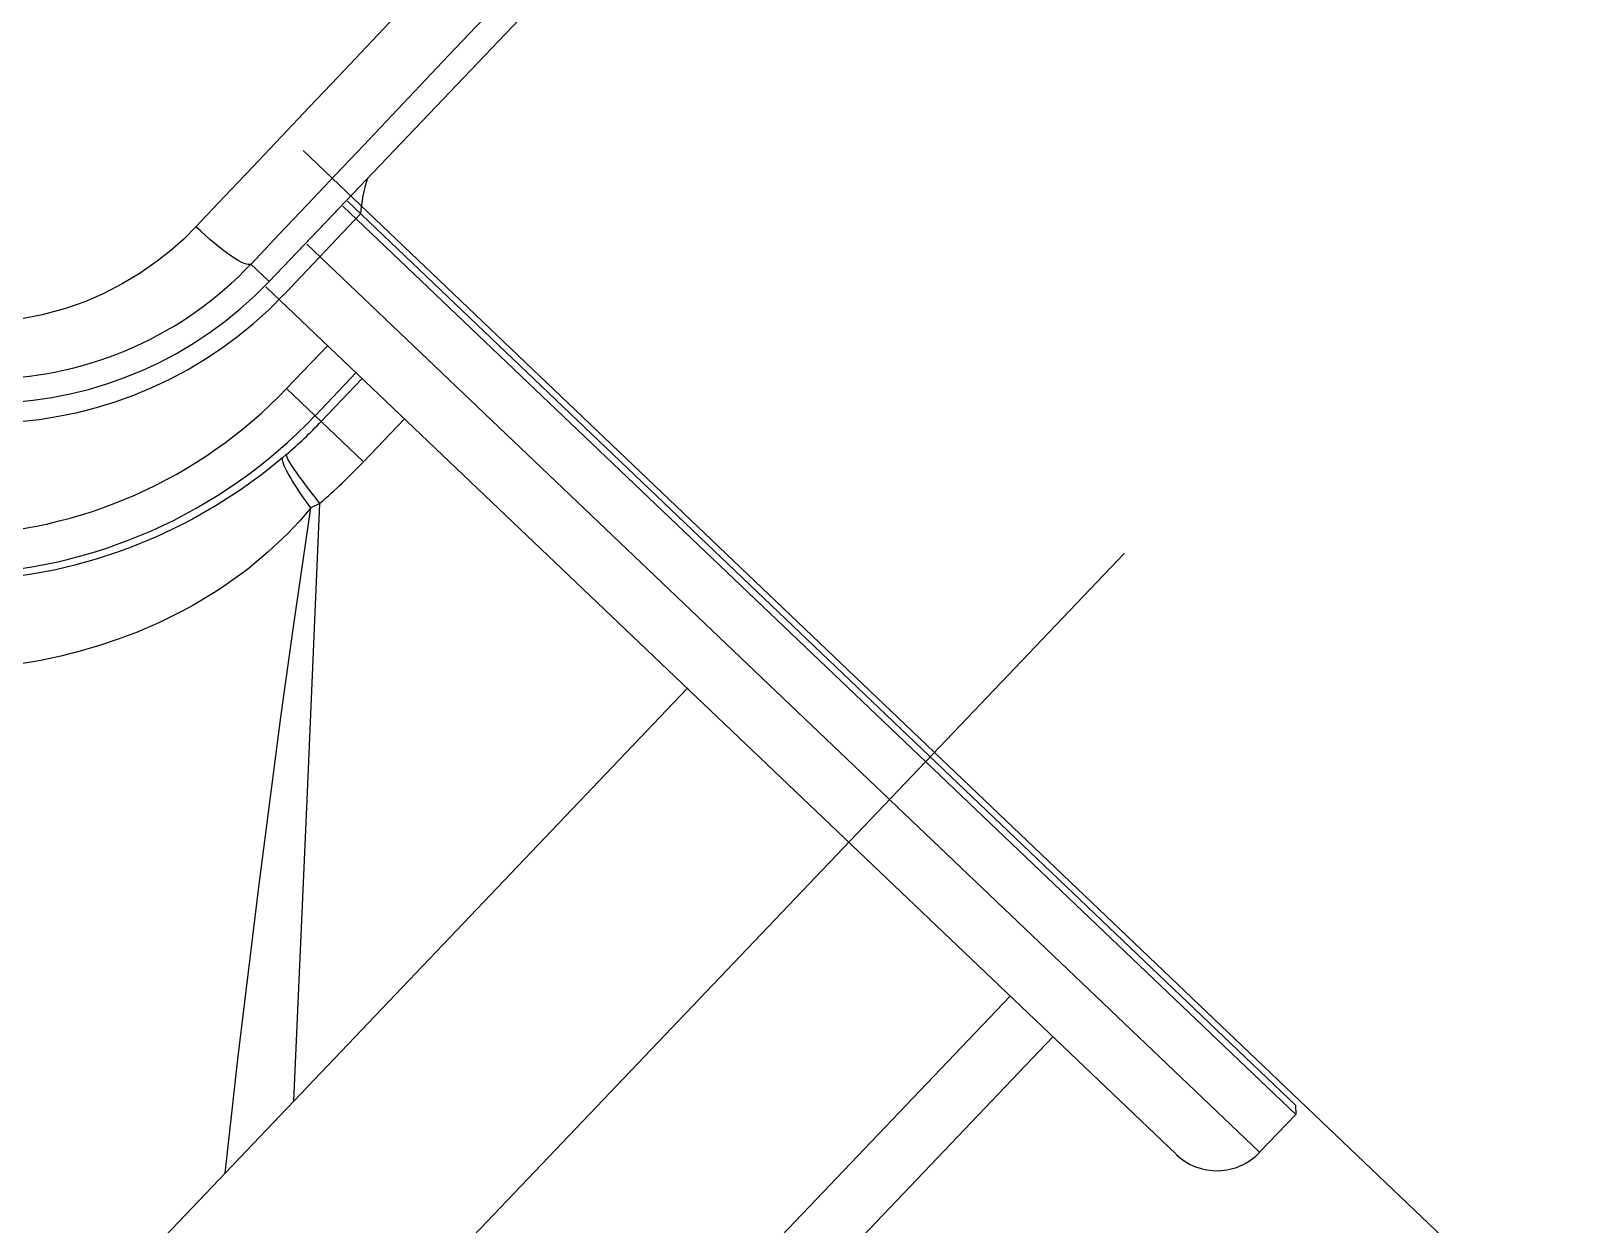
# Model space of a CAD drawing. Header units: millimetres. Extents: x 1145859089 to 1147511753, y -1047484727 to -1047247487.
# Drawn here: x 1147322526.2 to 1147322644.4, y -1047436745.8 to -1047436654.8 of the extents above; entities that cross this region are included whole.
import ezdxf
from ezdxf.xclip import XClip

# ---------------------------------------------------------------- set-up
doc = ezdxf.new("R2010")
doc.units = ezdxf.units.MM
doc.header["$LTSCALE"] = 100
doc.header["$MEASUREMENT"] = 0
doc.header["$XCLIPFRAME"] = 2
doc.linetypes.add('단지배치도$0$CENTER', pattern=[31, 30, -0.5, 0, -0.5])
doc.layers.get('0').update_dxf_attribs({"linetype": 'CONTINUOUS'})
doc.layers.add('XREF', color=135, linetype='CONTINUOUS')
doc.layers.add('단지배치도$0$W240910', color=135, linetype='CONTINUOUS')

# ---------------------------------------------------------------- blocks, each defined once
blk = doc.blocks.new('단지배치도$0$zw$9902')
at = {"layer": '단지배치도$0$W240910', "linetype": 'ByBlock', "ltscale": 20}
for p, q in [((62272.37, -65304.63), (62296.52, -65279.3)), ((62393.73, -65407.9), (62274.96, -65294.66)), ((62277.77, -65298.96), (62272.37, -65304.63)), ((62350.65, -65368.17), (62277.99, -65298.89)), ((62350.63, -65367.46), (62278.33, -65298.52)), ((62273.45, -65305.67), (62279.34, -65299.49)), ((62265.85, -65301.4), (62264.86, -65302.28)), ((62266.78, -65300.47), (62265.85, -65301.4)), ((62264.86, -65302.28), (62263.83, -65303.1)), ((62275.23, -65301.78), (62347.89, -65371.06)), ((62263.83, -65303.1), (62262.53, -65304.01)), ((62272.37, -65304.63), (62270.98, -65303.31)), ((62261.17, -65304.83), (62259.77, -65305.55)), ((62262.53, -65304.01), (62261.17, -65304.83)), ((62258.32, -65306.18), (62256.83, -65306.7)), ((62259.77, -65305.55), (62258.32, -65306.18)), ((62272.12, -65305.04), (62341.53, -65371.21)), ((62255.05, -65307.19), (62253.24, -65307.53)), ((62256.83, -65306.7), (62255.05, -65307.19)), ((62276.83, -65309.53), (62273.7, -65312.81)), ((62279, -65311.59), (62275.87, -65314.88)), ((62279.46, -65312.03), (62276.33, -65315.31)), ((62275.87, -65314.88), (62273.7, -65312.81)), ((62276.33, -65315.31), (62275.87, -65314.88)), ((62279.56, -65318.4), (62276.33, -65315.31)), ((62282.69, -65315.11), (62279.56, -65318.4)), ((62273.67, -65317.84), (62273.39, -65318.08)), ((62273.39, -65318.08), (62271.77, -65319.38)), ((62271.77, -65319.38), (62270.08, -65320.6)), ((62270.08, -65320.6), (62268.33, -65321.72)), ((62275.28, -65343.58), (62276.24, -65321.56)), ((62276.24, -65321.56), (62275.54, -65321.91)), ((62266.52, -65322.76), (62265.63, -65323.22)), ((62268.33, -65321.72), (62266.52, -65322.76)), ((62274.22, -65330.99), (62275.54, -65321.91)), ((62275.54, -65321.91), (62274.67, -65322.92)), ((62265.63, -65323.22), (62263.77, -65324.11)), ((62273.76, -65323.89), (62272.29, -65325.27)), ((62274.67, -65322.92), (62273.76, -65323.89)), ((62261.85, -65324.9), (62260.89, -65325.25)), ((62263.77, -65324.11), (62261.85, -65324.9)), ((62257.44, -65326.3), (62255.96, -65326.65)), ((62259.18, -65325.82), (62257.44, -65326.3)), ((62260.89, -65325.25), (62259.18, -65325.82)), ((62272.29, -65325.27), (62270.73, -65326.57)), ((62254.28, -65326.97), (62252.58, -65327.22)), ((62255.96, -65326.65), (62254.28, -65326.97)), ((62270.37, -65326.85), (62268.71, -65328.02)), ((62270.73, -65326.57), (62270.37, -65326.85)), ((62268.15, -65328.39), (62266.55, -65329.34)), ((62268.71, -65328.02), (62268.15, -65328.39)), ((62265.69, -65329.81), (62264, -65330.64)), ((62266.55, -65329.34), (62265.69, -65329.81)), ((62264, -65330.64), (62262.25, -65331.4)), ((62273.26, -65337.86), (62274.22, -65330.99)), ((62260.85, -65331.93), (62259.42, -65332.41)), ((62262.25, -65331.4), (62260.85, -65331.93)), ((62256.48, -65333.22), (62254.96, -65333.54)), ((62257.96, -65332.84), (62256.48, -65333.22)), ((62259.42, -65332.41), (62257.96, -65332.84)), ((62254.96, -65333.54), (62253.43, -65333.81)), ((62304.25, -65335.68), (62240.66, -65402.38)), ((62271.57, -65350.83), (62273.26, -65337.86)), ((62274.26, -65367.13), (62275.28, -65343.58)), ((62269.98, -65363.96), (62271.57, -65350.83)), ((62328.86, -65359.14), (62265.27, -65425.84)), ((62280.84, -65416.02), (62332.12, -65362.24)), ((62269, -65372.65), (62269.98, -65363.96)), ((62350.63, -65367.46), (62350.65, -65368.17)), ((62350.65, -65368.17), (62347.89, -65371.06))]:
    blk.add_line(p, q, dxfattribs=at)
at = {"layer": '단지배치도$0$W240910', "linetype": '단지배치도$0$CENTER'}
blk.add_line((62337.59, -65325.35), (62252.96, -65414.11), dxfattribs=at)
at = {"layer": '단지배치도$0$W240910'}
for radius in [11431.38, 11931.38]:
    blk.add_arc((57394.29, -57699.4), radius, 251.62775, 321.418131, dxfattribs=at)
at = {"layer": '단지배치도$0$W240910', "linetype": 'ByBlock', "ltscale": 20}
for centre, radius, start, end in [((83110, -85034.37), 28703.08, 136.1634, 136.565985), ((82768.96, -84709.2), 28226.86, 136.161713, 136.567679), ((62289.23, -65299.99), 9.9, 161.0008, 177.1252), ((62250.59, -65283.99), 28.09, 226.3766, 316.5447), ((62250.66, -65283.93), 30, 226.9476, 316.3647), ((62250.66, -65283.93), 31.5, 228.0638, 316.3647), ((62247.57, -65287.89), 36.1, 226.3647, 316.3647), ((62247.57, -65287.89), 39.1, 226.3647, 316.3647), ((62248.81, -65289.07), 38.03, 310.843, 316.3647), ((62244.86, -65285.31), 47.94, 310.8875, 316.3678), ((62344.63, -65367.96), 4.5, 226.3647, 316.3647)]:
    blk.add_arc(centre, radius, start, end, dxfattribs=at)
at = {"layer": '단지배치도$0$W240910', "linetype": 'ByBlock', "ltscale": 20, "extrusion": (0, 0, -1)}
for centre, major_axis, ratio, start_param, end_param in [((62267.36, -65299.86), (3.63, -3.44), 0.168068, 0.021249, 1.571427), ((62280.24, -65325.37), (6.55, -7.56), 0.063046, 2.152691, 3.089128), ((62279.88, -65325.67), (6.46, -7.64), 0.1077, 2.174088, 3.088926)]:
    blk.add_ellipse(centre, major_axis=major_axis, ratio=ratio, start_param=start_param, end_param=end_param, dxfattribs=at)
blk = doc.blocks.new('단지배치도')
blk.add_blockref('단지배치도$0$zw$9902', (141034.19, 142437.16))

msp = doc.modelspace()

# ---------------------------------------------------------------- block references
at = {"layer": 'XREF'}
ref = msp.add_blockref('단지배치도', (1147119237.834579, -1047513806.462535), dxfattribs=at)
XClip(ref).set_block_clipping_path([(72982.4064819524, 34919.7593965302), (360382.4067475507, 255319.7593436702)])

doc.saveas('drawing.dxf')
